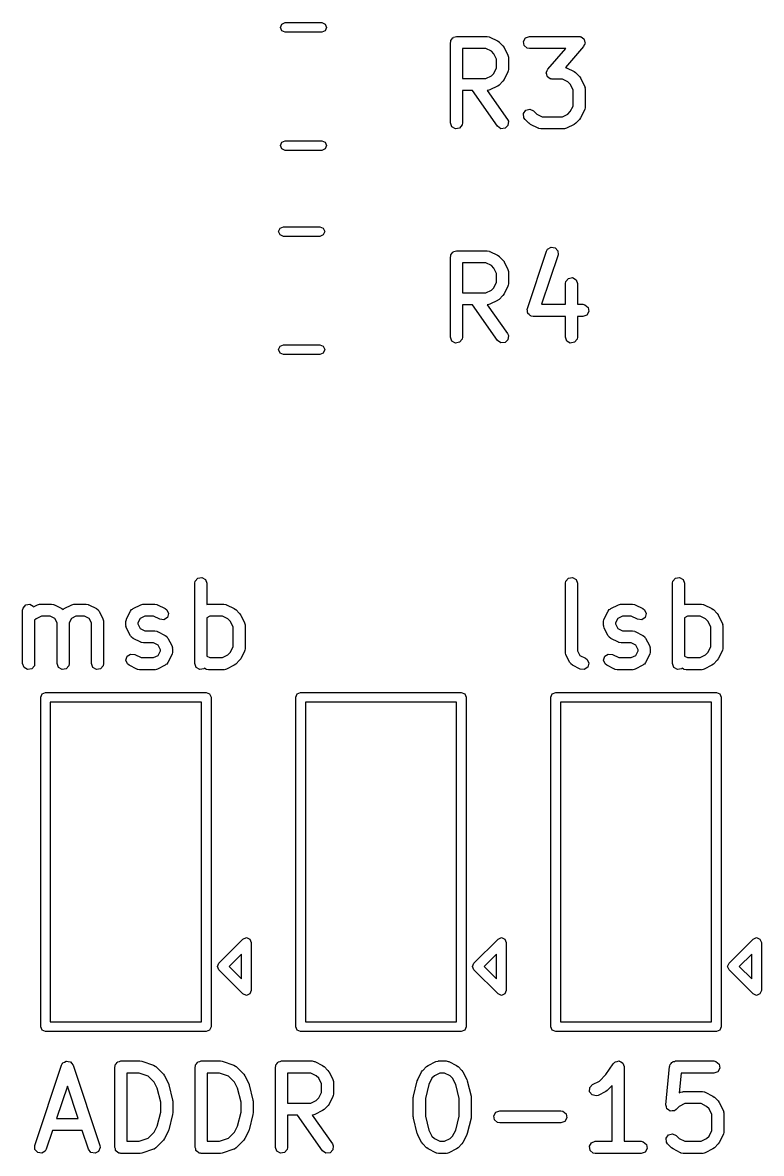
# Model space of a CAD drawing. Extents: x 123.1 to 171.8, y -132.4 to -71.4.
# Drawn here: x 123.48 to 132.68, y -117.42 to -103.34 of the extents above; entities that cross this region are included whole.
import ezdxf

# ---------------------------------------------------------------- set-up
doc = ezdxf.new("R2010")
doc.units = 0
doc.layers.add('BLACK', color=7, linetype='CONTINUOUS')

msp = doc.modelspace()

# ---------------------------------------------------------------- linework, layer by layer
at = {"layer": 'BLACK', "linetype": 'CONTINUOUS'}
for p, q in [((126.689, -103.405), (126.707, -103.363)), ((126.707, -103.447), (126.689, -103.405)), ((126.707, -103.363), (126.749, -103.345)), ((126.749, -103.345), (127.204, -103.345)), ((127.204, -103.345), (127.246, -103.363)), ((127.246, -103.363), (127.264, -103.405)), ((127.264, -103.405), (127.246, -103.447)), ((126.749, -103.465), (126.707, -103.447)), ((127.204, -103.465), (126.749, -103.465)), ((127.246, -103.447), (127.204, -103.465)), ((128.808, -103.579), (128.81, -103.576)), ((128.81, -103.576), (128.811, -103.567)), ((128.811, -103.567), (128.824, -103.552)), ((128.824, -103.552), (128.834, -103.535)), ((128.834, -103.535), (128.84, -103.533)), ((128.84, -103.533), (128.844, -103.527)), ((128.844, -103.527), (128.864, -103.524)), ((128.864, -103.524), (128.882, -103.517)), ((128.882, -103.517), (129.263, -103.517)), ((129.263, -103.517), (129.289, -103.522)), ((129.289, -103.522), (129.292, -103.525)), ((129.292, -103.525), (129.296, -103.525)), ((129.296, -103.525), (129.392, -103.573)), ((129.392, -103.573), (129.41, -103.586)), ((129.713, -103.579), (129.738, -103.535)), ((129.738, -103.535), (129.787, -103.517)), ((129.787, -103.517), (130.406, -103.517)), ((130.406, -103.517), (130.417, -103.519)), ((130.417, -103.519), (130.42, -103.519)), ((130.42, -103.519), (130.423, -103.52)), ((130.423, -103.52), (130.431, -103.522)), ((130.431, -103.522), (130.447, -103.535)), ((130.447, -103.535), (130.464, -103.545)), ((130.464, -103.545), (130.466, -103.551)), ((130.466, -103.551), (130.471, -103.555)), ((130.471, -103.555), (130.474, -103.575)), ((130.474, -103.575), (130.481, -103.594)), ((128.807, -103.592), (128.809, -103.583)), ((128.807, -104.592), (128.807, -103.592)), ((128.809, -103.583), (128.808, -103.579)), ((128.957, -103.667), (128.957, -104.041)), ((129.245, -103.667), (128.957, -103.667)), ((129.314, -103.702), (129.245, -103.667)), ((129.344, -103.732), (129.314, -103.702)), ((129.41, -103.586), (129.411, -103.587)), ((129.411, -103.587), (129.459, -103.635)), ((129.459, -103.635), (129.472, -103.653)), ((129.472, -103.653), (129.473, -103.654)), ((129.473, -103.654), (129.52, -103.749)), ((129.722, -103.63), (129.713, -103.579)), ((129.761, -103.663), (129.722, -103.63)), ((129.787, -103.667), (129.761, -103.663)), ((130.24, -103.667), (129.787, -103.667)), ((130.016, -103.924), (130.24, -103.667)), ((130.462, -103.642), (130.235, -103.902)), ((130.469, -103.623), (130.462, -103.642)), ((130.48, -103.605), (130.469, -103.623)), ((130.481, -103.594), (130.479, -103.6)), ((130.479, -103.6), (130.48, -103.605)), ((129.378, -103.801), (129.344, -103.732)), ((129.378, -103.908), (129.378, -103.801)), ((129.52, -103.749), (129.528, -103.774)), ((129.528, -103.774), (129.527, -103.779)), ((129.527, -103.779), (129.528, -103.783)), ((129.528, -103.783), (129.528, -103.926)), ((129.314, -104.007), (129.344, -103.977)), ((129.344, -103.977), (129.378, -103.908)), ((129.52, -103.959), (129.473, -104.054)), ((129.521, -103.955), (129.52, -103.959)), ((129.524, -103.951), (129.521, -103.955)), ((129.528, -103.926), (129.524, -103.951)), ((129.997, -103.972), (130, -103.966)), ((130.004, -103.991), (129.997, -103.972)), ((129.999, -103.96), (130.009, -103.943)), ((130, -103.966), (129.999, -103.96)), ((130.007, -104.011), (130.004, -103.991)), ((130.009, -103.943), (130.016, -103.924)), ((130.235, -103.902), (130.241, -103.903)), ((130.241, -103.903), (130.244, -103.906)), ((130.244, -103.906), (130.249, -103.906)), ((130.249, -103.906), (130.344, -103.954)), ((130.344, -103.954), (130.362, -103.967)), ((130.362, -103.967), (130.364, -103.968)), ((130.364, -103.968), (130.411, -104.016)), ((128.957, -104.041), (129.245, -104.041)), ((129.245, -104.041), (129.314, -104.007)), ((129.392, -104.136), (129.296, -104.183)), ((129.393, -104.134), (129.392, -104.136)), ((129.411, -104.122), (129.393, -104.134)), ((129.459, -104.074), (129.411, -104.122)), ((129.473, -104.054), (129.459, -104.073)), ((129.459, -104.073), (129.459, -104.074)), ((130.012, -104.015), (130.007, -104.011)), ((130.014, -104.02), (130.012, -104.015)), ((130.031, -104.031), (130.014, -104.02)), ((130.047, -104.044), (130.031, -104.031)), ((130.055, -104.045), (130.047, -104.044)), ((130.058, -104.047), (130.055, -104.045)), ((130.061, -104.046), (130.058, -104.047)), ((130.072, -104.048), (130.061, -104.046)), ((130.198, -104.048), (130.072, -104.048)), ((130.266, -104.083), (130.198, -104.048)), ((130.296, -104.113), (130.266, -104.083)), ((130.331, -104.182), (130.296, -104.113)), ((130.411, -104.016), (130.424, -104.034)), ((130.424, -104.034), (130.425, -104.035)), ((130.425, -104.035), (130.473, -104.13)), ((130.473, -104.13), (130.48, -104.155)), ((129.081, -104.191), (128.957, -104.191)), ((128.957, -104.191), (128.957, -104.592)), ((129.392, -104.635), (129.081, -104.191)), ((129.267, -104.19), (129.264, -104.191)), ((129.264, -104.191), (129.515, -104.549)), ((129.271, -104.191), (129.267, -104.19)), ((129.296, -104.183), (129.271, -104.191)), ((130.331, -104.384), (130.331, -104.182)), ((130.48, -104.155), (130.479, -104.16)), ((130.479, -104.16), (130.481, -104.164)), ((130.481, -104.164), (130.481, -104.402)), ((130.296, -104.453), (130.331, -104.384)), ((130.481, -104.402), (130.476, -104.428)), ((129.515, -104.549), (129.526, -104.573)), ((129.714, -104.478), (129.744, -104.436)), ((129.719, -104.529), (129.714, -104.478)), ((129.734, -104.55), (129.719, -104.529)), ((129.781, -104.598), (129.734, -104.55)), ((129.744, -104.436), (129.793, -104.422)), ((129.793, -104.422), (129.84, -104.444)), ((129.84, -104.444), (129.879, -104.483)), ((129.879, -104.483), (129.947, -104.517)), ((129.947, -104.517), (130.198, -104.517)), ((130.198, -104.517), (130.266, -104.483)), ((130.266, -104.483), (130.296, -104.453)), ((130.411, -104.55), (130.364, -104.598)), ((130.412, -104.549), (130.411, -104.55)), ((130.425, -104.531), (130.412, -104.549)), ((130.473, -104.435), (130.425, -104.531)), ((130.476, -104.428), (130.473, -104.431)), ((130.473, -104.431), (130.473, -104.435)), ((128.824, -104.641), (128.807, -104.592)), ((128.869, -104.666), (128.824, -104.641)), ((128.919, -104.657), (128.869, -104.666)), ((128.952, -104.618), (128.919, -104.657)), ((128.957, -104.592), (128.952, -104.618)), ((129.434, -104.665), (129.392, -104.635)), ((129.485, -104.66), (129.434, -104.665)), ((129.521, -104.624), (129.485, -104.66)), ((129.526, -104.573), (129.521, -104.624)), ((129.783, -104.598), (129.781, -104.598)), ((129.801, -104.612), (129.783, -104.598)), ((129.896, -104.659), (129.801, -104.612)), ((129.9, -104.66), (129.896, -104.659)), ((129.904, -104.663), (129.9, -104.66)), ((129.93, -104.667), (129.904, -104.663)), ((130.215, -104.667), (129.93, -104.667)), ((130.219, -104.666), (130.215, -104.667)), ((130.224, -104.667), (130.219, -104.666)), ((130.249, -104.659), (130.224, -104.667)), ((130.344, -104.612), (130.249, -104.659)), ((130.345, -104.611), (130.344, -104.612)), ((130.364, -104.598), (130.345, -104.611)), ((126.689, -104.875), (126.707, -104.833)), ((126.707, -104.833), (126.749, -104.815)), ((126.749, -104.815), (127.204, -104.815)), ((127.204, -104.815), (127.246, -104.833)), ((127.246, -104.833), (127.264, -104.875)), ((126.707, -104.917), (126.689, -104.875)), ((126.749, -104.935), (126.707, -104.917)), ((127.204, -104.935), (126.749, -104.935)), ((127.246, -104.917), (127.204, -104.935)), ((127.264, -104.875), (127.246, -104.917)), ((126.666, -105.945), (126.684, -105.903)), ((126.684, -105.987), (126.666, -105.945)), ((126.684, -105.903), (126.726, -105.885)), ((126.726, -105.885), (127.18, -105.885)), ((127.18, -105.885), (127.222, -105.903)), ((127.222, -105.903), (127.24, -105.945)), ((127.24, -105.945), (127.222, -105.987)), ((126.726, -106.005), (126.684, -105.987)), ((127.18, -106.005), (126.726, -106.005)), ((127.222, -105.987), (127.18, -106.005)), ((128.807, -106.259), (128.809, -106.25)), ((128.808, -106.246), (128.81, -106.243)), ((128.809, -106.25), (128.808, -106.246)), ((128.81, -106.243), (128.811, -106.234)), ((128.811, -106.234), (128.824, -106.219)), ((128.824, -106.219), (128.834, -106.202)), ((128.834, -106.202), (128.84, -106.2)), ((128.84, -106.2), (128.844, -106.194)), ((128.844, -106.194), (128.864, -106.191)), ((128.864, -106.191), (128.882, -106.184)), ((128.882, -106.184), (129.263, -106.184)), ((129.263, -106.184), (129.289, -106.189)), ((129.289, -106.189), (129.292, -106.192)), ((129.292, -106.192), (129.296, -106.192)), ((129.296, -106.192), (129.392, -106.24)), ((129.392, -106.24), (129.41, -106.253)), ((129.763, -106.902), (130.001, -106.188)), ((130.144, -106.235), (129.938, -106.851)), ((130.001, -106.188), (130.014, -106.165)), ((130.014, -106.165), (130.057, -106.138)), ((130.057, -106.138), (130.108, -106.146)), ((130.108, -106.146), (130.142, -106.184)), ((130.142, -106.184), (130.144, -106.235)), ((128.807, -107.259), (128.807, -106.259)), ((128.957, -106.334), (128.957, -106.708)), ((129.245, -106.334), (128.957, -106.334)), ((129.314, -106.369), (129.245, -106.334)), ((129.344, -106.399), (129.314, -106.369)), ((129.41, -106.253), (129.411, -106.254)), ((129.411, -106.254), (129.459, -106.302)), ((129.459, -106.302), (129.472, -106.32)), ((129.472, -106.32), (129.473, -106.321)), ((129.473, -106.321), (129.52, -106.416)), ((129.378, -106.468), (129.344, -106.399)), ((129.378, -106.575), (129.378, -106.468)), ((129.52, -106.416), (129.528, -106.441)), ((129.528, -106.441), (129.527, -106.446)), ((129.527, -106.446), (129.528, -106.45)), ((129.528, -106.45), (129.528, -106.593)), ((130.24, -106.567), (130.273, -106.528)), ((130.273, -106.528), (130.324, -106.519)), ((130.324, -106.519), (130.368, -106.545)), ((129.314, -106.674), (129.344, -106.644)), ((129.344, -106.644), (129.378, -106.575)), ((129.52, -106.626), (129.473, -106.721)), ((129.521, -106.622), (129.52, -106.626)), ((129.524, -106.618), (129.521, -106.622)), ((129.528, -106.593), (129.524, -106.618)), ((130.235, -106.593), (130.24, -106.567)), ((130.235, -106.851), (130.235, -106.593)), ((130.368, -106.545), (130.385, -106.593)), ((130.385, -106.593), (130.385, -106.851)), ((128.957, -106.708), (129.245, -106.708)), ((129.245, -106.708), (129.314, -106.674)), ((129.392, -106.803), (129.296, -106.85)), ((129.393, -106.801), (129.392, -106.803)), ((129.411, -106.789), (129.393, -106.801)), ((129.459, -106.741), (129.411, -106.789)), ((129.473, -106.721), (129.459, -106.74)), ((129.459, -106.74), (129.459, -106.741)), ((129.081, -106.858), (128.957, -106.858)), ((128.957, -106.858), (128.957, -107.259)), ((129.392, -107.302), (129.081, -106.858)), ((129.267, -106.857), (129.264, -106.858)), ((129.264, -106.858), (129.515, -107.216)), ((129.271, -106.858), (129.267, -106.857)), ((129.296, -106.85), (129.271, -106.858)), ((129.76, -106.913), (129.763, -106.908)), ((129.764, -106.933), (129.76, -106.913)), ((129.763, -106.908), (129.763, -106.902)), ((129.765, -106.954), (129.764, -106.933)), ((129.768, -106.958), (129.765, -106.954)), ((129.938, -106.851), (130.235, -106.851)), ((130.385, -106.851), (130.453, -106.851)), ((130.453, -106.851), (130.479, -106.856)), ((130.479, -106.856), (130.518, -106.889)), ((130.527, -106.939), (130.502, -106.984)), ((130.518, -106.889), (130.527, -106.939)), ((129.769, -106.964), (129.768, -106.958)), ((129.785, -106.977), (129.769, -106.964)), ((129.799, -106.992), (129.785, -106.977)), ((129.804, -106.993), (129.799, -106.992)), ((129.809, -106.997), (129.804, -106.993)), ((129.834, -107.001), (129.809, -106.997)), ((130.235, -107.001), (129.834, -107.001)), ((130.235, -107.259), (130.235, -107.001)), ((130.453, -107.001), (130.385, -107.001)), ((130.385, -107.001), (130.385, -107.259)), ((130.502, -106.984), (130.453, -107.001)), ((129.515, -107.216), (129.526, -107.24)), ((126.666, -107.415), (126.684, -107.373)), ((126.684, -107.373), (126.726, -107.355)), ((126.726, -107.355), (127.18, -107.355)), ((127.18, -107.355), (127.222, -107.373)), ((127.222, -107.373), (127.24, -107.415)), ((128.824, -107.308), (128.807, -107.259)), ((128.869, -107.333), (128.824, -107.308)), ((128.919, -107.324), (128.869, -107.333)), ((128.952, -107.285), (128.919, -107.324)), ((128.957, -107.259), (128.952, -107.285)), ((129.434, -107.332), (129.392, -107.302)), ((129.485, -107.327), (129.434, -107.332)), ((129.521, -107.291), (129.485, -107.327)), ((129.526, -107.24), (129.521, -107.291)), ((130.253, -107.308), (130.235, -107.259)), ((130.297, -107.333), (130.253, -107.308)), ((130.348, -107.324), (130.297, -107.333)), ((130.381, -107.285), (130.348, -107.324)), ((130.385, -107.259), (130.381, -107.285)), ((126.684, -107.457), (126.666, -107.415)), ((126.726, -107.475), (126.684, -107.457)), ((127.18, -107.475), (126.726, -107.475)), ((127.222, -107.457), (127.18, -107.475)), ((127.24, -107.415), (127.222, -107.457)), ((125.623, -110.323), (125.628, -110.298)), ((125.623, -111.323), (125.623, -110.323)), ((125.628, -110.298), (125.661, -110.258)), ((125.661, -110.258), (125.711, -110.25)), ((125.711, -110.25), (125.756, -110.275)), ((125.756, -110.275), (125.773, -110.323)), ((125.773, -110.323), (125.773, -110.586)), ((130.235, -110.323), (130.24, -110.298)), ((130.235, -111.181), (130.235, -110.323)), ((130.24, -110.298), (130.273, -110.258)), ((130.273, -110.258), (130.323, -110.25)), ((130.323, -110.25), (130.368, -110.275)), ((130.368, -110.275), (130.385, -110.323)), ((130.385, -110.323), (130.385, -111.163)), ((131.568, -110.323), (131.573, -110.298)), ((131.568, -111.323), (131.568, -110.323)), ((131.573, -110.298), (131.606, -110.258)), ((131.606, -110.258), (131.656, -110.25)), ((131.656, -110.25), (131.701, -110.275)), ((131.701, -110.275), (131.718, -110.323)), ((131.718, -110.323), (131.718, -110.586)), ((123.485, -110.631), (123.518, -110.592)), ((123.518, -110.592), (123.568, -110.583)), ((123.568, -110.583), (123.613, -110.609)), ((123.613, -110.609), (123.615, -110.614)), ((123.615, -110.614), (123.665, -110.59)), ((123.665, -110.59), (123.69, -110.582)), ((123.69, -110.582), (123.694, -110.583)), ((123.694, -110.583), (123.698, -110.582)), ((123.698, -110.582), (123.841, -110.582)), ((123.841, -110.582), (123.867, -110.586)), ((123.867, -110.586), (123.87, -110.589)), ((123.87, -110.589), (123.875, -110.59)), ((123.875, -110.59), (123.97, -110.637)), ((123.998, -110.637), (124.093, -110.59)), ((124.093, -110.59), (124.118, -110.582)), ((124.118, -110.582), (124.123, -110.583)), ((124.123, -110.583), (124.127, -110.582)), ((124.127, -110.582), (124.27, -110.582)), ((124.27, -110.582), (124.295, -110.586)), ((124.295, -110.586), (124.299, -110.589)), ((124.299, -110.589), (124.303, -110.59)), ((124.303, -110.59), (124.398, -110.637)), ((124.855, -110.637), (124.95, -110.59)), ((124.95, -110.59), (124.975, -110.582)), ((124.975, -110.582), (124.98, -110.583)), ((124.98, -110.583), (124.984, -110.582)), ((124.984, -110.582), (125.127, -110.582)), ((125.127, -110.582), (125.152, -110.586)), ((125.152, -110.586), (125.156, -110.589)), ((125.156, -110.589), (125.16, -110.59)), ((125.16, -110.59), (125.255, -110.637)), ((125.773, -110.586), (125.785, -110.582)), ((125.785, -110.582), (125.789, -110.583)), ((125.789, -110.583), (125.793, -110.582)), ((125.793, -110.582), (125.984, -110.582)), ((125.984, -110.582), (126.01, -110.586)), ((126.01, -110.586), (126.013, -110.589)), ((126.013, -110.589), (126.017, -110.59)), ((126.017, -110.59), (126.113, -110.637)), ((130.8, -110.637), (130.896, -110.59)), ((130.896, -110.59), (130.921, -110.582)), ((130.921, -110.582), (130.925, -110.583)), ((130.925, -110.583), (130.929, -110.582)), ((130.929, -110.582), (131.072, -110.582)), ((131.072, -110.582), (131.098, -110.586)), ((131.098, -110.586), (131.101, -110.589)), ((131.101, -110.589), (131.105, -110.59)), ((131.105, -110.59), (131.201, -110.637)), ((131.718, -110.586), (131.73, -110.582)), ((131.73, -110.582), (131.734, -110.583)), ((131.734, -110.583), (131.739, -110.582)), ((131.739, -110.582), (131.929, -110.582)), ((131.929, -110.582), (131.955, -110.586)), ((131.955, -110.586), (131.958, -110.589)), ((131.958, -110.589), (131.963, -110.59)), ((131.963, -110.59), (132.058, -110.637)), ((123.48, -110.657), (123.485, -110.631)), ((123.48, -111.323), (123.48, -110.657)), ((123.716, -110.732), (123.647, -110.766)), ((123.823, -110.732), (123.716, -110.732)), ((123.88, -110.76), (123.823, -110.732)), ((123.97, -110.637), (123.984, -110.648)), ((123.984, -110.648), (123.99, -110.645)), ((123.99, -110.645), (123.998, -110.637)), ((124.144, -110.732), (124.087, -110.76)), ((124.252, -110.732), (124.144, -110.732)), ((124.309, -110.76), (124.252, -110.732)), ((124.398, -110.637), (124.419, -110.653)), ((124.419, -110.653), (124.424, -110.663)), ((124.424, -110.663), (124.432, -110.671)), ((124.432, -110.671), (124.48, -110.766)), ((124.774, -110.766), (124.822, -110.671)), ((124.822, -110.671), (124.837, -110.65)), ((124.837, -110.65), (124.847, -110.645)), ((124.847, -110.645), (124.855, -110.637)), ((125.002, -110.732), (124.945, -110.76)), ((125.109, -110.732), (125.002, -110.732)), ((125.188, -110.771), (125.109, -110.732)), ((125.282, -110.749), (125.239, -110.777)), ((125.255, -110.637), (125.276, -110.653)), ((125.276, -110.653), (125.297, -110.7)), ((125.297, -110.7), (125.282, -110.749)), ((125.811, -110.732), (125.773, -110.751)), ((125.773, -110.751), (125.773, -111.229)), ((125.966, -110.732), (125.811, -110.732)), ((126.035, -110.766), (125.966, -110.732)), ((126.113, -110.637), (126.131, -110.651)), ((126.131, -110.651), (126.132, -110.651)), ((126.132, -110.651), (126.18, -110.699)), ((126.18, -110.699), (126.193, -110.717)), ((126.193, -110.717), (126.194, -110.718)), ((126.194, -110.718), (126.241, -110.814)), ((130.719, -110.766), (130.767, -110.671)), ((130.767, -110.671), (130.782, -110.65)), ((130.782, -110.65), (130.793, -110.645)), ((130.793, -110.645), (130.8, -110.637)), ((130.947, -110.732), (130.89, -110.76)), ((131.054, -110.732), (130.947, -110.732)), ((131.134, -110.771), (131.054, -110.732)), ((131.227, -110.749), (131.185, -110.777)), ((131.201, -110.637), (131.222, -110.653)), ((131.222, -110.653), (131.242, -110.7)), ((131.242, -110.7), (131.227, -110.749)), ((131.756, -110.732), (131.718, -110.751)), ((131.718, -110.751), (131.718, -111.229)), ((131.911, -110.732), (131.756, -110.732)), ((131.98, -110.766), (131.911, -110.732)), ((132.058, -110.637), (132.076, -110.651)), ((132.076, -110.651), (132.077, -110.651)), ((132.077, -110.651), (132.125, -110.699)), ((132.125, -110.699), (132.138, -110.717)), ((132.138, -110.717), (132.139, -110.718)), ((132.139, -110.718), (132.187, -110.814)), ((123.647, -110.766), (123.63, -110.783)), ((123.63, -110.783), (123.63, -111.323)), ((123.909, -110.817), (123.88, -110.76)), ((123.909, -111.323), (123.909, -110.817)), ((124.087, -110.76), (124.059, -110.817)), ((124.059, -110.817), (124.059, -111.323)), ((124.337, -110.817), (124.309, -110.76)), ((124.337, -111.323), (124.337, -110.817)), ((124.48, -110.766), (124.487, -110.791)), ((124.487, -110.791), (124.486, -110.795)), ((124.486, -110.795), (124.487, -110.8)), ((124.487, -110.8), (124.487, -111.323)), ((124.766, -110.8), (124.771, -110.774)), ((124.766, -110.847), (124.766, -110.8)), ((124.768, -110.851), (124.766, -110.847)), ((124.766, -110.856), (124.768, -110.851)), ((124.774, -110.881), (124.766, -110.856)), ((124.771, -110.774), (124.773, -110.77)), ((124.773, -110.77), (124.774, -110.766)), ((124.822, -110.976), (124.774, -110.881)), ((124.945, -110.76), (124.916, -110.817)), ((124.916, -110.817), (124.916, -110.829)), ((124.916, -110.829), (124.945, -110.887)), ((124.945, -110.887), (125.002, -110.915)), ((125.239, -110.777), (125.188, -110.771)), ((126.065, -110.796), (126.035, -110.766)), ((126.099, -110.865), (126.065, -110.796)), ((126.099, -111.115), (126.099, -110.865)), ((126.241, -110.814), (126.249, -110.839)), ((126.249, -110.839), (126.248, -110.843)), ((126.248, -110.843), (126.249, -110.847)), ((126.249, -110.847), (126.249, -111.133)), ((130.711, -110.8), (130.716, -110.774)), ((130.711, -110.847), (130.711, -110.8)), ((130.713, -110.851), (130.711, -110.847)), ((130.712, -110.856), (130.713, -110.851)), ((130.719, -110.881), (130.712, -110.856)), ((130.716, -110.774), (130.719, -110.77)), ((130.719, -110.77), (130.719, -110.766)), ((130.767, -110.976), (130.719, -110.881)), ((130.89, -110.76), (130.861, -110.817)), ((130.861, -110.817), (130.861, -110.829)), ((130.861, -110.829), (130.89, -110.887)), ((130.89, -110.887), (130.947, -110.915)), ((131.185, -110.777), (131.134, -110.771)), ((132.01, -110.796), (131.98, -110.766)), ((132.045, -110.865), (132.01, -110.796)), ((132.045, -111.115), (132.045, -110.865)), ((132.187, -110.814), (132.194, -110.839)), ((132.194, -110.839), (132.193, -110.843)), ((132.193, -110.843), (132.195, -110.847)), ((132.195, -110.847), (132.195, -111.133)), ((124.83, -110.984), (124.822, -110.976)), ((124.834, -110.994), (124.83, -110.984)), ((124.855, -111.01), (124.834, -110.994)), ((124.95, -111.057), (124.855, -111.01)), ((125.002, -110.915), (125.127, -110.915)), ((125.127, -110.915), (125.152, -110.92)), ((125.152, -110.92), (125.156, -110.922)), ((125.156, -110.922), (125.16, -110.923)), ((125.16, -110.923), (125.255, -110.971)), ((125.255, -110.971), (125.276, -110.986)), ((125.276, -110.986), (125.281, -110.996)), ((125.281, -110.996), (125.289, -111.004)), ((125.289, -111.004), (125.337, -111.099)), ((130.775, -110.984), (130.767, -110.976)), ((130.779, -110.994), (130.775, -110.984)), ((130.8, -111.01), (130.779, -110.994)), ((130.896, -111.057), (130.8, -111.01)), ((130.947, -110.915), (131.072, -110.915)), ((131.072, -110.915), (131.098, -110.92)), ((131.098, -110.92), (131.101, -110.922)), ((131.101, -110.922), (131.105, -110.923)), ((131.105, -110.923), (131.201, -110.971)), ((131.201, -110.971), (131.222, -110.986)), ((131.222, -110.986), (131.226, -110.996)), ((131.226, -110.996), (131.234, -111.004)), ((131.234, -111.004), (131.282, -111.099)), ((124.955, -111.058), (124.95, -111.057)), ((124.958, -111.061), (124.955, -111.058)), ((124.984, -111.065), (124.958, -111.061)), ((125.109, -111.065), (124.984, -111.065)), ((125.166, -111.094), (125.109, -111.065)), ((125.195, -111.151), (125.166, -111.094)), ((125.166, -111.22), (125.195, -111.163)), ((125.195, -111.163), (125.195, -111.151)), ((125.337, -111.099), (125.344, -111.124)), ((125.344, -111.124), (125.343, -111.129)), ((125.343, -111.129), (125.345, -111.133)), ((125.345, -111.133), (125.345, -111.181)), ((126.065, -111.184), (126.099, -111.115)), ((126.241, -111.166), (126.194, -111.262)), ((126.242, -111.162), (126.241, -111.166)), ((126.245, -111.159), (126.242, -111.162)), ((126.249, -111.133), (126.245, -111.159)), ((130.385, -111.163), (130.414, -111.22)), ((130.9, -111.058), (130.896, -111.057)), ((130.903, -111.061), (130.9, -111.058)), ((130.929, -111.065), (130.903, -111.061)), ((131.054, -111.065), (130.929, -111.065)), ((131.111, -111.094), (131.054, -111.065)), ((131.14, -111.151), (131.111, -111.094)), ((131.111, -111.22), (131.14, -111.163)), ((131.14, -111.163), (131.14, -111.151)), ((131.282, -111.099), (131.289, -111.124)), ((131.289, -111.124), (131.288, -111.129)), ((131.288, -111.129), (131.29, -111.133)), ((131.29, -111.133), (131.29, -111.181)), ((132.01, -111.184), (132.045, -111.115)), ((132.187, -111.166), (132.139, -111.262)), ((132.19, -111.159), (132.187, -111.162)), ((132.187, -111.162), (132.187, -111.166)), ((132.195, -111.133), (132.19, -111.159)), ((124.766, -111.28), (124.781, -111.231)), ((124.787, -111.327), (124.766, -111.28)), ((124.781, -111.231), (124.824, -111.203)), ((124.824, -111.203), (124.875, -111.209)), ((124.875, -111.209), (124.954, -111.248)), ((124.954, -111.248), (125.109, -111.248)), ((125.109, -111.248), (125.166, -111.22)), ((125.289, -111.309), (125.274, -111.33)), ((125.337, -111.214), (125.289, -111.309)), ((125.34, -111.206), (125.337, -111.21)), ((125.337, -111.21), (125.337, -111.214)), ((125.345, -111.181), (125.34, -111.206)), ((125.773, -111.229), (125.811, -111.248)), ((125.811, -111.248), (125.966, -111.248)), ((125.966, -111.248), (126.035, -111.214)), ((126.035, -111.214), (126.065, -111.184)), ((126.18, -111.281), (126.132, -111.329)), ((126.194, -111.262), (126.18, -111.28)), ((126.18, -111.28), (126.18, -111.281)), ((130.237, -111.185), (130.235, -111.181)), ((130.236, -111.189), (130.237, -111.185)), ((130.243, -111.214), (130.236, -111.189)), ((130.291, -111.309), (130.243, -111.214)), ((130.299, -111.317), (130.291, -111.309)), ((130.303, -111.327), (130.299, -111.317)), ((130.414, -111.22), (130.486, -111.256)), ((130.486, -111.256), (130.507, -111.272)), ((130.507, -111.272), (130.528, -111.319)), ((130.711, -111.28), (130.726, -111.231)), ((130.732, -111.327), (130.711, -111.28)), ((130.726, -111.231), (130.769, -111.203)), ((130.769, -111.203), (130.82, -111.209)), ((130.82, -111.209), (130.899, -111.248)), ((130.899, -111.248), (131.054, -111.248)), ((131.054, -111.248), (131.111, -111.22)), ((131.234, -111.309), (131.219, -111.33)), ((131.282, -111.214), (131.234, -111.309)), ((131.285, -111.206), (131.282, -111.21)), ((131.282, -111.21), (131.282, -111.214)), ((131.29, -111.181), (131.285, -111.206)), ((131.718, -111.229), (131.756, -111.248)), ((131.756, -111.248), (131.911, -111.248)), ((131.911, -111.248), (131.98, -111.214)), ((131.98, -111.214), (132.01, -111.184)), ((132.125, -111.281), (132.077, -111.329)), ((132.126, -111.28), (132.125, -111.281)), ((132.139, -111.262), (132.126, -111.28)), ((123.498, -111.372), (123.48, -111.323)), ((123.542, -111.397), (123.498, -111.372)), ((123.593, -111.388), (123.542, -111.397)), ((123.626, -111.349), (123.593, -111.388)), ((123.63, -111.323), (123.626, -111.349)), ((123.926, -111.372), (123.909, -111.323)), ((123.971, -111.397), (123.926, -111.372)), ((124.021, -111.388), (123.971, -111.397)), ((124.054, -111.349), (124.021, -111.388)), ((124.059, -111.323), (124.054, -111.349)), ((124.355, -111.372), (124.337, -111.323)), ((124.399, -111.397), (124.355, -111.372)), ((124.45, -111.388), (124.399, -111.397)), ((124.483, -111.349), (124.45, -111.388)), ((124.487, -111.323), (124.483, -111.349)), ((124.807, -111.343), (124.787, -111.327)), ((124.903, -111.39), (124.807, -111.343)), ((124.907, -111.391), (124.903, -111.39)), ((124.911, -111.394), (124.907, -111.391)), ((124.936, -111.398), (124.911, -111.394)), ((125.127, -111.398), (124.936, -111.398)), ((125.131, -111.397), (125.127, -111.398)), ((125.135, -111.398), (125.131, -111.397)), ((125.16, -111.39), (125.135, -111.398)), ((125.255, -111.343), (125.16, -111.39)), ((125.263, -111.335), (125.255, -111.343)), ((125.274, -111.33), (125.263, -111.335)), ((125.641, -111.372), (125.623, -111.323)), ((125.685, -111.397), (125.641, -111.372)), ((125.736, -111.388), (125.685, -111.397)), ((125.742, -111.381), (125.736, -111.388)), ((125.76, -111.39), (125.742, -111.381)), ((125.764, -111.391), (125.76, -111.39)), ((125.768, -111.394), (125.764, -111.391)), ((125.793, -111.398), (125.768, -111.394)), ((125.984, -111.398), (125.793, -111.398)), ((125.988, -111.397), (125.984, -111.398)), ((125.992, -111.398), (125.988, -111.397)), ((126.017, -111.39), (125.992, -111.398)), ((126.113, -111.343), (126.017, -111.39)), ((126.114, -111.342), (126.113, -111.343)), ((126.132, -111.329), (126.114, -111.342)), ((130.324, -111.343), (130.303, -111.327)), ((130.419, -111.39), (130.324, -111.343)), ((130.47, -111.396), (130.419, -111.39)), ((130.513, -111.368), (130.47, -111.396)), ((130.528, -111.319), (130.513, -111.368)), ((130.753, -111.343), (130.732, -111.327)), ((130.848, -111.39), (130.753, -111.343)), ((130.852, -111.391), (130.848, -111.39)), ((130.856, -111.394), (130.852, -111.391)), ((130.881, -111.398), (130.856, -111.394)), ((131.072, -111.398), (130.881, -111.398)), ((131.076, -111.397), (131.072, -111.398)), ((131.081, -111.398), (131.076, -111.397)), ((131.105, -111.39), (131.081, -111.398)), ((131.201, -111.343), (131.105, -111.39)), ((131.208, -111.335), (131.201, -111.343)), ((131.219, -111.33), (131.208, -111.335)), ((131.586, -111.372), (131.568, -111.323)), ((131.63, -111.397), (131.586, -111.372)), ((131.681, -111.388), (131.63, -111.397)), ((131.687, -111.381), (131.681, -111.388)), ((131.705, -111.39), (131.687, -111.381)), ((131.71, -111.391), (131.705, -111.39)), ((131.713, -111.394), (131.71, -111.391)), ((131.739, -111.398), (131.713, -111.394)), ((131.929, -111.398), (131.739, -111.398)), ((131.933, -111.397), (131.929, -111.398)), ((131.938, -111.398), (131.933, -111.397)), ((131.963, -111.39), (131.938, -111.398)), ((132.058, -111.343), (131.963, -111.39)), ((132.059, -111.342), (132.058, -111.343)), ((132.077, -111.329), (132.059, -111.342)), ((123.705, -111.742), (123.722, -111.7)), ((123.722, -111.7), (123.765, -111.682)), ((123.765, -111.682), (125.765, -111.682)), ((125.765, -111.682), (125.807, -111.7)), ((125.807, -111.7), (125.825, -111.742)), ((126.88, -111.742), (126.897, -111.7)), ((126.897, -111.7), (126.94, -111.682)), ((126.94, -111.682), (128.94, -111.682)), ((128.94, -111.682), (128.982, -111.7)), ((128.982, -111.7), (129, -111.742)), ((130.055, -111.742), (130.072, -111.7)), ((130.072, -111.7), (130.115, -111.682)), ((130.115, -111.682), (132.115, -111.682)), ((132.115, -111.682), (132.157, -111.7)), ((132.157, -111.7), (132.175, -111.742)), ((123.705, -115.842), (123.705, -111.742)), ((123.825, -111.802), (123.825, -115.782)), ((125.705, -111.802), (123.825, -111.802)), ((125.705, -115.782), (125.705, -111.802)), ((125.825, -111.742), (125.825, -115.842)), ((126.88, -115.842), (126.88, -111.742)), ((127, -111.802), (127, -115.782)), ((128.88, -111.802), (127, -111.802)), ((128.88, -115.782), (128.88, -111.802)), ((129, -111.742), (129, -115.842)), ((130.055, -115.842), (130.055, -111.742)), ((130.175, -111.802), (130.175, -115.782)), ((132.055, -111.802), (130.175, -111.802)), ((132.055, -115.782), (132.055, -111.802)), ((132.175, -111.742), (132.175, -115.842)), ((125.922, -115.05), (126.222, -114.75)), ((126.222, -114.75), (126.265, -114.732)), ((126.265, -114.732), (126.307, -114.75)), ((126.307, -114.75), (126.325, -114.792)), ((126.325, -114.792), (126.325, -115.392)), ((129.097, -115.05), (129.397, -114.75)), ((129.397, -114.75), (129.44, -114.732)), ((129.44, -114.732), (129.482, -114.75)), ((129.482, -114.75), (129.5, -114.792)), ((129.5, -114.792), (129.5, -115.392)), ((132.272, -115.05), (132.572, -114.75)), ((132.572, -114.75), (132.615, -114.732)), ((132.615, -114.732), (132.657, -114.75)), ((132.657, -114.75), (132.675, -114.792)), ((132.675, -114.792), (132.675, -115.392)), ((126.205, -114.937), (126.05, -115.092)), ((126.205, -115.247), (126.205, -114.937)), ((129.38, -114.937), (129.225, -115.092)), ((129.38, -115.247), (129.38, -114.937)), ((132.555, -114.937), (132.4, -115.092)), ((132.555, -115.247), (132.555, -114.937)), ((125.905, -115.092), (125.922, -115.05)), ((125.922, -115.134), (125.905, -115.092)), ((126.05, -115.092), (126.205, -115.247)), ((129.08, -115.092), (129.097, -115.05)), ((129.097, -115.134), (129.08, -115.092)), ((129.225, -115.092), (129.38, -115.247)), ((132.255, -115.092), (132.272, -115.05)), ((132.272, -115.134), (132.255, -115.092)), ((132.4, -115.092), (132.555, -115.247)), ((126.222, -115.434), (125.922, -115.134)), ((129.397, -115.434), (129.097, -115.134)), ((132.572, -115.434), (132.272, -115.134)), ((126.325, -115.392), (126.307, -115.434)), ((129.5, -115.392), (129.482, -115.434)), ((132.675, -115.392), (132.657, -115.434)), ((126.265, -115.452), (126.222, -115.434)), ((126.307, -115.434), (126.265, -115.452)), ((129.44, -115.452), (129.397, -115.434)), ((129.482, -115.434), (129.44, -115.452)), ((132.615, -115.452), (132.572, -115.434)), ((132.657, -115.434), (132.615, -115.452)), ((123.825, -115.782), (125.705, -115.782)), ((127, -115.782), (128.88, -115.782)), ((130.175, -115.782), (132.055, -115.782)), ((123.722, -115.884), (123.705, -115.842)), ((123.765, -115.902), (123.722, -115.884)), ((125.765, -115.902), (123.765, -115.902)), ((125.807, -115.884), (125.765, -115.902)), ((125.825, -115.842), (125.807, -115.884)), ((126.897, -115.884), (126.88, -115.842)), ((126.94, -115.902), (126.897, -115.884)), ((128.94, -115.902), (126.94, -115.902)), ((128.982, -115.884), (128.94, -115.902)), ((129, -115.842), (128.982, -115.884)), ((130.072, -115.884), (130.055, -115.842)), ((130.115, -115.902), (130.072, -115.884)), ((132.115, -115.902), (130.115, -115.902)), ((132.157, -115.884), (132.115, -115.902)), ((132.175, -115.842), (132.157, -115.884)), ((123.632, -117.319), (123.965, -116.319)), ((123.965, -116.319), (123.978, -116.297)), ((123.978, -116.297), (123.98, -116.295)), ((123.98, -116.295), (123.981, -116.293)), ((123.981, -116.293), (124.001, -116.282)), ((124.001, -116.282), (124.022, -116.27)), ((124.022, -116.27), (124.024, -116.27)), ((124.024, -116.27), (124.026, -116.269)), ((124.026, -116.269), (124.049, -116.274)), ((124.049, -116.274), (124.072, -116.277)), ((124.072, -116.277), (124.074, -116.279)), ((124.074, -116.279), (124.076, -116.279)), ((124.076, -116.279), (124.091, -116.298)), ((124.091, -116.298), (124.106, -116.316)), ((124.106, -116.316), (124.106, -116.318)), ((124.106, -116.318), (124.108, -116.319)), ((124.108, -116.319), (124.441, -117.319)), ((124.628, -116.343), (124.63, -116.333)), ((124.628, -117.343), (124.628, -116.343)), ((124.629, -116.33), (124.631, -116.327)), ((124.63, -116.333), (124.629, -116.33)), ((124.631, -116.327), (124.633, -116.318)), ((124.633, -116.318), (124.645, -116.303)), ((124.645, -116.303), (124.655, -116.286)), ((124.655, -116.286), (124.661, -116.283)), ((124.661, -116.283), (124.666, -116.278)), ((124.666, -116.278), (124.685, -116.275)), ((124.685, -116.275), (124.703, -116.268)), ((124.703, -116.268), (124.941, -116.268)), ((124.941, -116.268), (124.963, -116.272)), ((124.963, -116.272), (124.965, -116.272)), ((124.965, -116.272), (125.108, -116.32)), ((125.108, -116.32), (125.131, -116.332)), ((125.131, -116.332), (125.133, -116.336)), ((125.133, -116.336), (125.137, -116.338)), ((125.137, -116.338), (125.233, -116.433)), ((125.628, -116.343), (125.63, -116.333)), ((125.628, -117.343), (125.628, -116.343)), ((125.629, -116.33), (125.631, -116.327)), ((125.63, -116.333), (125.629, -116.33)), ((125.631, -116.327), (125.633, -116.318)), ((125.633, -116.318), (125.645, -116.303)), ((125.645, -116.303), (125.655, -116.286)), ((125.655, -116.286), (125.661, -116.283)), ((125.661, -116.283), (125.666, -116.278)), ((125.666, -116.278), (125.685, -116.275)), ((125.685, -116.275), (125.703, -116.268)), ((125.703, -116.268), (125.941, -116.268)), ((125.941, -116.268), (125.963, -116.272)), ((125.963, -116.272), (125.965, -116.272)), ((125.965, -116.272), (126.108, -116.32)), ((126.108, -116.32), (126.131, -116.332)), ((126.131, -116.332), (126.133, -116.336)), ((126.133, -116.336), (126.137, -116.338)), ((126.137, -116.338), (126.233, -116.433)), ((126.628, -116.343), (126.63, -116.333)), ((126.628, -117.343), (126.628, -116.343)), ((126.629, -116.33), (126.631, -116.327)), ((126.63, -116.333), (126.629, -116.33)), ((126.631, -116.327), (126.633, -116.318)), ((126.633, -116.318), (126.645, -116.303)), ((126.645, -116.303), (126.655, -116.286)), ((126.655, -116.286), (126.661, -116.283)), ((126.661, -116.283), (126.666, -116.278)), ((126.666, -116.278), (126.685, -116.275)), ((126.685, -116.275), (126.703, -116.268)), ((126.703, -116.268), (127.084, -116.268)), ((127.084, -116.268), (127.11, -116.273)), ((127.11, -116.273), (127.113, -116.276)), ((127.113, -116.276), (127.118, -116.276)), ((127.118, -116.276), (127.213, -116.324)), ((127.213, -116.324), (127.231, -116.337)), ((127.231, -116.337), (127.233, -116.338)), ((127.233, -116.338), (127.28, -116.385)), ((128.46, -116.385), (128.507, -116.338)), ((128.507, -116.338), (128.526, -116.325)), ((128.526, -116.325), (128.527, -116.324)), ((128.527, -116.324), (128.622, -116.276)), ((128.622, -116.276), (128.647, -116.269)), ((128.647, -116.269), (128.651, -116.27)), ((128.651, -116.27), (128.656, -116.268)), ((128.656, -116.268), (128.751, -116.268)), ((128.751, -116.268), (128.777, -116.273)), ((128.777, -116.273), (128.78, -116.276)), ((128.78, -116.276), (128.784, -116.276)), ((128.784, -116.276), (128.88, -116.324)), ((128.88, -116.324), (128.898, -116.337)), ((128.898, -116.337), (128.899, -116.338)), ((128.899, -116.338), (128.947, -116.385)), ((130.74, -116.438), (130.831, -116.302)), ((130.831, -116.302), (130.849, -116.283)), ((130.849, -116.283), (130.854, -116.282)), ((130.854, -116.282), (130.856, -116.278)), ((130.856, -116.278), (130.878, -116.274)), ((130.878, -116.274), (130.899, -116.268)), ((130.899, -116.268), (130.903, -116.27)), ((130.903, -116.27), (130.907, -116.269)), ((130.907, -116.269), (130.926, -116.28)), ((130.926, -116.28), (130.946, -116.289)), ((130.946, -116.289), (130.947, -116.293)), ((130.947, -116.293), (130.951, -116.295)), ((130.951, -116.295), (130.959, -116.315)), ((130.959, -116.315), (130.968, -116.335)), ((130.968, -116.335), (130.967, -116.339)), ((130.967, -116.339), (130.969, -116.343)), ((130.969, -116.343), (130.969, -117.268)), ((131.486, -116.812), (131.533, -116.336)), ((131.533, -116.336), (131.535, -116.332)), ((131.534, -116.33), (131.536, -116.327)), ((131.535, -116.332), (131.534, -116.33)), ((131.536, -116.327), (131.54, -116.311)), ((131.54, -116.311), (131.552, -116.3)), ((131.552, -116.3), (131.56, -116.286)), ((131.56, -116.286), (131.57, -116.282)), ((131.57, -116.282), (131.577, -116.275)), ((131.577, -116.275), (131.593, -116.274)), ((131.593, -116.274), (131.608, -116.268)), ((131.608, -116.268), (132.084, -116.268)), ((132.084, -116.268), (132.11, -116.273)), ((132.11, -116.273), (132.149, -116.306)), ((132.158, -116.356), (132.132, -116.401)), ((132.149, -116.306), (132.158, -116.356)), ((124.778, -116.418), (124.778, -117.268)), ((124.929, -116.418), (124.778, -116.418)), ((125.044, -116.456), (124.929, -116.418)), ((125.118, -116.53), (125.044, -116.456)), ((125.233, -116.433), (125.245, -116.451)), ((125.245, -116.451), (125.247, -116.452)), ((125.247, -116.452), (125.294, -116.548)), ((125.778, -116.418), (125.778, -117.268)), ((125.929, -116.418), (125.778, -116.418)), ((126.044, -116.456), (125.929, -116.418)), ((126.118, -116.53), (126.044, -116.456)), ((126.233, -116.433), (126.245, -116.451)), ((126.245, -116.451), (126.247, -116.452)), ((126.247, -116.452), (126.294, -116.548)), ((126.778, -116.418), (126.778, -116.792)), ((127.067, -116.418), (126.778, -116.418)), ((127.135, -116.452), (127.067, -116.418)), ((127.165, -116.483), (127.135, -116.452)), ((127.2, -116.551), (127.165, -116.483)), ((127.28, -116.385), (127.293, -116.404)), ((127.293, -116.404), (127.294, -116.405)), ((127.294, -116.405), (127.342, -116.5)), ((127.342, -116.5), (127.349, -116.525)), ((128.345, -116.706), (128.392, -116.515)), ((128.392, -116.515), (128.398, -116.504)), ((128.398, -116.5), (128.446, -116.405)), ((128.398, -116.504), (128.398, -116.5)), ((128.446, -116.405), (128.459, -116.387)), ((128.459, -116.387), (128.46, -116.385)), ((128.574, -116.483), (128.536, -116.56)), ((128.605, -116.452), (128.574, -116.483)), ((128.673, -116.418), (128.605, -116.452)), ((128.733, -116.418), (128.673, -116.418)), ((128.802, -116.452), (128.733, -116.418)), ((128.832, -116.483), (128.802, -116.452)), ((128.871, -116.56), (128.832, -116.483)), ((128.947, -116.385), (128.96, -116.404)), ((128.96, -116.404), (128.961, -116.405)), ((128.961, -116.405), (129.008, -116.5)), ((129.008, -116.5), (129.012, -116.513)), ((129.012, -116.513), (129.014, -116.515)), ((129.014, -116.515), (129.062, -116.706)), ((130.575, -116.562), (130.659, -116.52)), ((130.659, -116.52), (130.74, -116.438)), ((131.676, -116.418), (131.651, -116.666)), ((132.084, -116.418), (131.676, -116.418)), ((132.132, -116.401), (132.084, -116.418)), ((124.037, -116.58), (123.903, -116.982)), ((124.171, -116.982), (124.037, -116.58)), ((125.156, -116.607), (125.118, -116.53)), ((125.2, -116.781), (125.156, -116.607)), ((125.294, -116.548), (125.298, -116.56)), ((125.298, -116.56), (125.3, -116.563)), ((125.3, -116.563), (125.347, -116.754)), ((126.156, -116.607), (126.118, -116.53)), ((126.2, -116.781), (126.156, -116.607)), ((126.294, -116.548), (126.298, -116.56)), ((126.298, -116.56), (126.3, -116.563)), ((126.3, -116.563), (126.347, -116.754)), ((127.165, -116.727), (127.2, -116.659)), ((127.2, -116.659), (127.2, -116.551)), ((127.349, -116.525), (127.348, -116.529)), ((127.348, -116.529), (127.35, -116.534)), ((127.35, -116.534), (127.35, -116.677)), ((128.536, -116.56), (128.493, -116.733)), ((128.914, -116.733), (128.871, -116.56)), ((130.536, -116.65), (130.539, -116.599)), ((130.567, -116.691), (130.536, -116.65)), ((130.539, -116.599), (130.575, -116.562)), ((130.737, -116.648), (130.642, -116.696)), ((130.738, -116.647), (130.737, -116.648)), ((130.756, -116.634), (130.738, -116.647)), ((130.819, -116.572), (130.756, -116.634)), ((130.819, -117.268), (130.819, -116.572)), ((131.651, -116.666), (131.67, -116.657)), ((131.67, -116.657), (131.695, -116.65)), ((131.695, -116.65), (131.699, -116.651)), ((131.699, -116.651), (131.703, -116.649)), ((131.703, -116.649), (131.941, -116.649)), ((131.941, -116.649), (131.967, -116.654)), ((131.967, -116.654), (131.97, -116.657)), ((131.97, -116.657), (131.975, -116.657)), ((131.975, -116.657), (132.07, -116.705)), ((125.2, -116.905), (125.2, -116.781)), ((125.347, -116.754), (125.349, -116.768)), ((125.349, -116.768), (125.35, -116.772)), ((125.35, -116.772), (125.35, -116.915)), ((126.2, -116.905), (126.2, -116.781)), ((126.347, -116.754), (126.349, -116.768)), ((126.349, -116.768), (126.35, -116.772)), ((126.35, -116.772), (126.35, -116.915)), ((126.778, -116.792), (127.067, -116.792)), ((127.067, -116.792), (127.135, -116.758)), ((127.135, -116.758), (127.165, -116.727)), ((127.294, -116.805), (127.281, -116.823)), ((127.342, -116.71), (127.294, -116.805)), ((127.345, -116.702), (127.342, -116.706)), ((127.342, -116.706), (127.342, -116.71)), ((127.35, -116.677), (127.345, -116.702)), ((128.343, -116.724), (128.345, -116.709)), ((128.343, -116.962), (128.343, -116.724)), ((128.345, -116.709), (128.345, -116.706)), ((128.493, -116.733), (128.493, -116.953)), ((128.914, -116.953), (128.914, -116.733)), ((129.062, -116.706), (129.063, -116.721)), ((129.063, -116.721), (129.064, -116.724)), ((129.064, -116.724), (129.064, -116.962)), ((130.617, -116.703), (130.567, -116.691)), ((130.642, -116.696), (130.617, -116.703)), ((131.721, -116.799), (131.652, -116.833)), ((131.924, -116.799), (131.721, -116.799)), ((131.992, -116.833), (131.924, -116.799)), ((132.07, -116.705), (132.088, -116.718)), ((132.088, -116.718), (132.09, -116.719)), ((132.09, -116.719), (132.137, -116.766)), ((132.137, -116.766), (132.15, -116.785)), ((132.15, -116.785), (132.151, -116.786)), ((132.151, -116.786), (132.199, -116.881)), ((125.156, -117.079), (125.2, -116.905)), ((125.347, -116.933), (125.3, -117.123)), ((125.35, -116.915), (125.347, -116.929)), ((125.347, -116.929), (125.347, -116.933)), ((126.156, -117.079), (126.2, -116.905)), ((126.347, -116.933), (126.3, -117.123)), ((126.35, -116.915), (126.347, -116.929)), ((126.347, -116.929), (126.347, -116.933)), ((126.902, -116.942), (126.778, -116.942)), ((126.778, -116.942), (126.778, -117.343)), ((127.213, -117.386), (126.902, -116.942)), ((127.088, -116.94), (127.085, -116.942)), ((127.085, -116.942), (127.336, -117.3)), ((127.093, -116.941), (127.088, -116.94)), ((127.118, -116.934), (127.093, -116.941)), ((127.213, -116.886), (127.118, -116.934)), ((127.214, -116.885), (127.213, -116.886)), ((127.233, -116.872), (127.214, -116.885)), ((127.28, -116.825), (127.233, -116.872)), ((127.281, -116.823), (127.28, -116.825)), ((129.344, -116.949), (129.369, -116.905)), ((129.369, -116.905), (129.418, -116.887)), ((129.418, -116.887), (130.179, -116.887)), ((130.179, -116.887), (130.205, -116.892)), ((130.205, -116.892), (130.244, -116.925)), ((130.244, -116.925), (130.253, -116.975)), ((131.486, -116.813), (131.486, -116.812)), ((131.486, -116.812), (131.486, -116.812)), ((131.492, -116.837), (131.486, -116.813)), ((131.498, -116.862), (131.492, -116.837)), ((131.499, -116.862), (131.498, -116.862)), ((131.52, -116.877), (131.499, -116.862)), ((131.499, -116.862), (131.499, -116.862)), ((131.54, -116.892), (131.52, -116.877)), ((131.541, -116.892), (131.54, -116.892)), ((131.566, -116.89), (131.541, -116.892)), ((131.541, -116.892), (131.541, -116.892)), ((131.591, -116.888), (131.566, -116.89)), ((131.592, -116.887), (131.591, -116.888)), ((131.613, -116.872), (131.592, -116.887)), ((131.592, -116.887), (131.592, -116.887)), ((131.652, -116.833), (131.613, -116.872)), ((132.023, -116.864), (131.992, -116.833)), ((132.057, -116.932), (132.023, -116.864)), ((132.057, -117.135), (132.057, -116.932)), ((132.199, -116.881), (132.206, -116.906)), ((132.206, -116.906), (132.205, -116.91)), ((132.205, -116.91), (132.207, -116.915)), ((132.207, -116.915), (132.207, -117.153)), ((123.903, -116.982), (124.171, -116.982)), ((125.118, -117.156), (125.156, -117.079)), ((126.118, -117.156), (126.156, -117.079)), ((128.344, -116.965), (128.343, -116.962)), ((128.345, -116.98), (128.344, -116.965)), ((128.392, -117.171), (128.345, -116.98)), ((128.493, -116.953), (128.536, -117.127)), ((128.871, -117.127), (128.914, -116.953)), ((129.062, -116.98), (129.014, -117.171)), ((129.064, -116.962), (129.061, -116.977)), ((129.061, -116.977), (129.062, -116.98)), ((129.353, -117), (129.344, -116.949)), ((129.392, -117.033), (129.353, -117)), ((129.418, -117.037), (129.392, -117.033)), ((130.179, -117.037), (129.418, -117.037)), ((130.228, -117.02), (130.179, -117.037)), ((130.253, -116.975), (130.228, -117.02)), ((123.853, -117.132), (123.774, -117.367)), ((124.221, -117.132), (123.853, -117.132)), ((124.299, -117.367), (124.221, -117.132)), ((125.044, -117.23), (125.118, -117.156)), ((125.294, -117.139), (125.247, -117.234)), ((125.295, -117.135), (125.294, -117.139)), ((125.3, -117.123), (125.295, -117.135)), ((126.044, -117.23), (126.118, -117.156)), ((126.294, -117.139), (126.247, -117.234)), ((126.295, -117.135), (126.294, -117.139)), ((126.3, -117.123), (126.295, -117.135)), ((128.394, -117.174), (128.392, -117.171)), ((128.398, -117.186), (128.394, -117.174)), ((128.446, -117.281), (128.398, -117.186)), ((128.536, -117.127), (128.574, -117.204)), ((128.574, -117.204), (128.605, -117.234)), ((128.802, -117.234), (128.832, -117.204)), ((128.832, -117.204), (128.871, -117.127)), ((129.008, -117.186), (128.961, -117.281)), ((129.009, -117.183), (129.008, -117.186)), ((129.014, -117.171), (129.009, -117.183)), ((131.488, -117.229), (131.517, -117.187)), ((131.517, -117.187), (131.567, -117.173)), ((131.567, -117.173), (131.613, -117.195)), ((131.613, -117.195), (131.652, -117.234)), ((131.992, -117.234), (132.023, -117.204)), ((132.023, -117.204), (132.057, -117.135)), ((132.199, -117.186), (132.151, -117.281)), ((132.202, -117.178), (132.199, -117.182)), ((132.199, -117.182), (132.199, -117.186)), ((132.207, -117.153), (132.202, -117.178)), ((123.634, -117.371), (123.632, -117.319)), ((123.774, -117.367), (123.762, -117.39)), ((124.331, -117.407), (124.299, -117.367)), ((124.445, -117.345), (124.426, -117.393)), ((124.441, -117.319), (124.445, -117.345)), ((124.635, -117.361), (124.628, -117.343)), ((124.638, -117.381), (124.635, -117.361)), ((124.778, -117.268), (124.929, -117.268)), ((124.929, -117.268), (125.044, -117.23)), ((125.108, -117.367), (124.965, -117.414)), ((125.111, -117.364), (125.108, -117.367)), ((125.116, -117.364), (125.111, -117.364)), ((125.137, -117.349), (125.116, -117.364)), ((125.233, -117.253), (125.137, -117.349)), ((125.247, -117.234), (125.233, -117.252)), ((125.233, -117.252), (125.233, -117.253)), ((125.635, -117.361), (125.628, -117.343)), ((125.638, -117.381), (125.635, -117.361)), ((125.778, -117.268), (125.929, -117.268)), ((125.929, -117.268), (126.044, -117.23)), ((126.108, -117.367), (125.965, -117.414)), ((126.111, -117.364), (126.108, -117.367)), ((126.116, -117.364), (126.111, -117.364)), ((126.137, -117.349), (126.116, -117.364)), ((126.233, -117.253), (126.137, -117.349)), ((126.247, -117.234), (126.233, -117.252)), ((126.233, -117.252), (126.233, -117.253)), ((126.646, -117.391), (126.628, -117.343)), ((126.778, -117.343), (126.774, -117.369)), ((127.336, -117.3), (127.347, -117.324)), ((127.347, -117.324), (127.343, -117.375)), ((128.447, -117.283), (128.446, -117.281)), ((128.46, -117.301), (128.447, -117.283)), ((128.507, -117.349), (128.46, -117.301)), ((128.509, -117.349), (128.507, -117.349)), ((128.527, -117.363), (128.509, -117.349)), ((128.622, -117.41), (128.527, -117.363)), ((128.605, -117.234), (128.673, -117.268)), ((128.673, -117.268), (128.733, -117.268)), ((128.733, -117.268), (128.802, -117.234)), ((128.88, -117.363), (128.784, -117.41)), ((128.881, -117.361), (128.88, -117.363)), ((128.899, -117.349), (128.881, -117.361)), ((128.947, -117.301), (128.899, -117.349)), ((128.961, -117.281), (128.947, -117.299)), ((128.947, -117.299), (128.947, -117.301)), ((130.534, -117.33), (130.56, -117.286)), ((130.543, -117.381), (130.534, -117.33)), ((130.56, -117.286), (130.608, -117.268)), ((130.608, -117.268), (130.819, -117.268)), ((130.969, -117.268), (131.179, -117.268)), ((131.179, -117.268), (131.205, -117.273)), ((131.205, -117.273), (131.244, -117.306)), ((131.253, -117.356), (131.228, -117.401)), ((131.244, -117.306), (131.253, -117.356)), ((131.492, -117.28), (131.488, -117.229)), ((131.507, -117.301), (131.492, -117.28)), ((131.555, -117.349), (131.507, -117.301)), ((131.557, -117.349), (131.555, -117.349)), ((131.575, -117.363), (131.557, -117.349)), ((131.67, -117.41), (131.575, -117.363)), ((131.652, -117.234), (131.721, -117.268)), ((131.721, -117.268), (131.924, -117.268)), ((131.924, -117.268), (131.992, -117.234)), ((132.07, -117.363), (131.975, -117.41)), ((132.071, -117.361), (132.07, -117.363)), ((132.09, -117.349), (132.071, -117.361)), ((132.137, -117.301), (132.09, -117.349)), ((132.138, -117.299), (132.137, -117.301)), ((132.151, -117.281), (132.138, -117.299)), ((123.668, -117.409), (123.634, -117.371)), ((123.718, -117.417), (123.668, -117.409)), ((123.762, -117.39), (123.718, -117.417)), ((124.381, -117.417), (124.331, -117.407)), ((124.426, -117.393), (124.381, -117.417)), ((124.644, -117.385), (124.638, -117.381)), ((124.646, -117.391), (124.644, -117.385)), ((124.663, -117.401), (124.646, -117.391)), ((124.678, -117.414), (124.663, -117.401)), ((124.687, -117.415), (124.678, -117.414)), ((124.69, -117.417), (124.687, -117.415)), ((124.694, -117.416), (124.69, -117.417)), ((124.703, -117.418), (124.694, -117.416)), ((124.941, -117.418), (124.703, -117.418)), ((124.943, -117.418), (124.941, -117.418)), ((124.965, -117.414), (124.943, -117.418)), ((125.644, -117.385), (125.638, -117.381)), ((125.646, -117.391), (125.644, -117.385)), ((125.663, -117.401), (125.646, -117.391)), ((125.678, -117.414), (125.663, -117.401)), ((125.687, -117.415), (125.678, -117.414)), ((125.69, -117.417), (125.687, -117.415)), ((125.694, -117.416), (125.69, -117.417)), ((125.703, -117.418), (125.694, -117.416)), ((125.941, -117.418), (125.703, -117.418)), ((125.943, -117.418), (125.941, -117.418)), ((125.965, -117.414), (125.943, -117.418)), ((126.69, -117.417), (126.646, -117.391)), ((126.741, -117.408), (126.69, -117.417)), ((126.774, -117.369), (126.741, -117.408)), ((127.255, -117.416), (127.213, -117.386)), ((127.306, -117.411), (127.255, -117.416)), ((127.343, -117.375), (127.306, -117.411)), ((128.627, -117.411), (128.622, -117.41)), ((128.63, -117.414), (128.627, -117.411)), ((128.656, -117.418), (128.63, -117.414)), ((128.751, -117.418), (128.656, -117.418)), ((128.755, -117.417), (128.751, -117.418)), ((128.759, -117.418), (128.755, -117.417)), ((128.784, -117.41), (128.759, -117.418)), ((130.582, -117.414), (130.543, -117.381)), ((130.608, -117.418), (130.582, -117.414)), ((131.179, -117.418), (130.608, -117.418)), ((131.228, -117.401), (131.179, -117.418)), ((131.674, -117.411), (131.67, -117.41)), ((131.678, -117.414), (131.674, -117.411)), ((131.703, -117.418), (131.678, -117.414)), ((131.941, -117.418), (131.703, -117.418)), ((131.946, -117.417), (131.941, -117.418)), ((131.95, -117.418), (131.946, -117.417)), ((131.975, -117.41), (131.95, -117.418))]:
    msp.add_line(p, q, dxfattribs=at)

doc.saveas('drawing.dxf')
